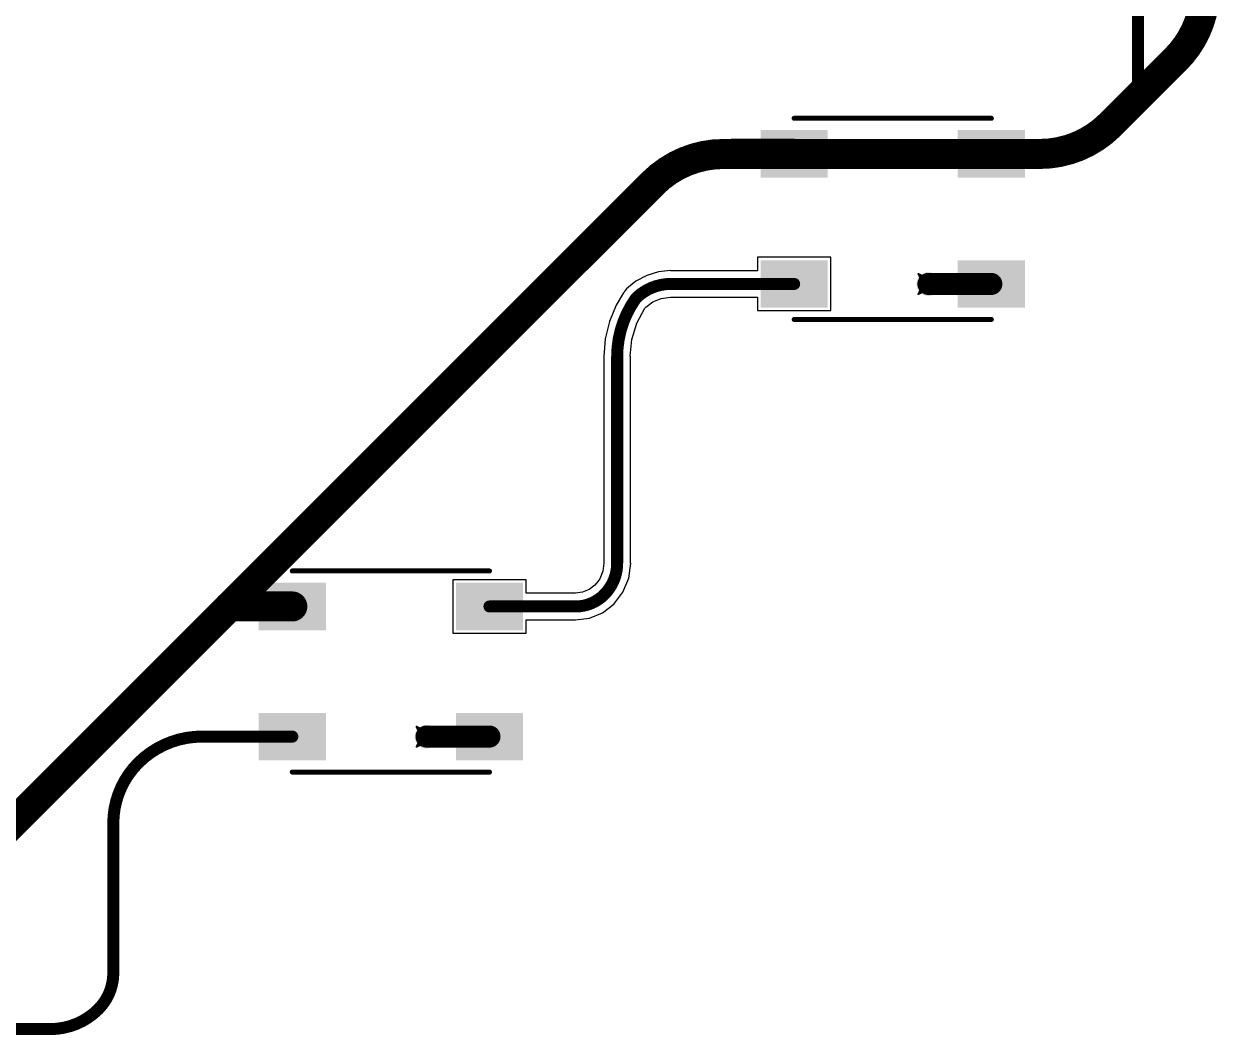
# Model space of a CAD drawing. Header units: inches. Extents: x -11 to 1110, y -7 to 455.
# Drawn here: x 154.96 to 185.29, y 231.93 to 257.58 of the extents above; entities that cross this region are included whole.
import ezdxf

# ---------------------------------------------------------------- set-up
doc = ezdxf.new("R2010")
doc.units = ezdxf.units.IN
for name, color, linetype in [('Bottom Layer', 5, 'Continuous'), ('Drill Drawing', 1, 'Continuous'), ('Top Layer', 1, 'Continuous'), ('Top Overlay', 2, 'Continuous'), ('Top Paste', 8, 'Continuous'), ('Top Solder', 216, 'Continuous'), ('Via Holes', 16, 'Continuous')]:
    doc.layers.add(name, color=color, linetype=linetype)

# ---------------------------------------------------------------- blocks, each defined once
blk = doc.blocks.new('WS2812B_B_W_198')
at = {"layer": 'Top Layer'}
for points in [[(-3.24999985, 2.15000078), (-1.75000031, 2.15000078), (-1.75000031, 1.15000278), (-3.24999985, 1.15000278)], [(3.24999985, 1.15000278), (1.75000031, 1.15000278), (1.75000031, 2.15000078), (3.24999985, 2.15000078)], [(-3.24999985, -1.15000024), (-1.75000031, -1.15000024), (-1.75000031, -2.14999824), (-3.24999985, -2.14999824)], [(1.75000031, -1.15000024), (3.24999985, -1.15000024), (3.24999985, -2.14999824), (1.75000031, -2.14999824)]]:
    blk.add_hatch(color=1, dxfattribs=at).paths.add_polyline_path(points)
at = {"layer": 'Top Paste'}
for points in [[(-3.24999985, 2.15000078), (-1.75000031, 2.15000078), (-1.75000031, 1.15000278), (-3.24999985, 1.15000278)], [(3.24999985, 1.15000278), (1.75000031, 1.15000278), (1.75000031, 2.15000078), (3.24999985, 2.15000078)], [(-3.24999985, -1.15000024), (-1.75000031, -1.15000024), (-1.75000031, -2.14999824), (-3.24999985, -2.14999824)], [(1.75000031, -1.15000024), (3.24999985, -1.15000024), (3.24999985, -2.14999824), (1.75000031, -2.14999824)]]:
    blk.add_hatch(color=8, dxfattribs=at).paths.add_polyline_path(points)
at = {"layer": 'Top Solder'}
for points in [[(-3.35159985, 2.25160078), (-1.64840031, 2.25160078), (-1.64840031, 1.04840278), (-3.35159985, 1.04840278)], [(3.35159985, 1.04840278), (1.64840031, 1.04840278), (1.64840031, 2.25160078), (3.35159985, 2.25160078)], [(-3.35159985, -1.04840024), (-1.64840031, -1.04840024), (-1.64840031, -2.25159824), (-3.35159985, -2.25159824)], [(1.64840031, -1.04840024), (3.35159985, -1.04840024), (3.35159985, -2.25159824), (1.64840031, -2.25159824)]]:
    blk.add_hatch(color=216, dxfattribs=at).paths.add_polyline_path(points)
at = {"layer": 'Top Overlay'}
for points in [[(-2.50000008, 2.55080008, 0.127, 0.127, 0), (2.50000008, 2.55080008, 0.127, 0.127, 0)], [(-3.556, 1.8034, 0.254, 0.254, 0), (-3.429, 1.6764, 0.254, 0.254, 0)], [(-3.556, 1.5494, 0.254, 0.254, 0), (-3.556, 1.8034, 0.254, 0.254, 0)], [(-3.556, 1.5494, 0.254, 0.254, 0), (-3.429, 1.6764, 0.254, 0.254, 0)], [(-2.50000008, -2.55079754, 0.127, 0.127, 0), (2.50000008, -2.55079754, 0.127, 0.127, 0)]]:
    blk.add_lwpolyline(points, format="xyseb", dxfattribs=at)
for points in [[(-2.53175008, 2.55080008, 0.0635, 0.0635, 1), (-2.46825008, 2.55080008, 0.0635, 0.0635, 1)], [(2.46825008, 2.55080008, 0.0635, 0.0635, 1), (2.53175008, 2.55080008, 0.0635, 0.0635, 1)], [(-3.619499999999999, 1.8034, 0.127, 0.127, 1), (-3.4925, 1.8034, 0.127, 0.127, 1)], [(-3.619499999999999, 1.8034, 0.127, 0.127, 1), (-3.4925, 1.8034, 0.127, 0.127, 1)], [(-3.619499999999999, 1.5494, 0.127, 0.127, 1), (-3.4925, 1.5494, 0.127, 0.127, 1)], [(-3.619499999999999, 1.5494, 0.127, 0.127, 1), (-3.4925, 1.5494, 0.127, 0.127, 1)], [(-3.4925, 1.6764, 0.127, 0.127, 1), (-3.3655, 1.6764, 0.127, 0.127, 1)], [(-3.4925, 1.6764, 0.127, 0.127, 1), (-3.3655, 1.6764, 0.127, 0.127, 1)], [(-2.53175008, -2.55079754, 0.0635, 0.0635, 1), (-2.46825008, -2.55079754, 0.0635, 0.0635, 1)], [(2.46825008, -2.55079754, 0.0635, 0.0635, 1), (2.53175008, -2.55079754, 0.0635, 0.0635, 1)]]:
    blk.add_lwpolyline(points, format="xyseb", close=True, dxfattribs=at)
blk = doc.blocks.new('WS2812B_B_W_207')
at = {"layer": 'Top Layer'}
for points in [[(-3.24999985, 2.15000078), (-1.75000031, 2.15000078), (-1.75000031, 1.15000278), (-3.24999985, 1.15000278)], [(3.24999985, 1.15000278), (1.75000031, 1.15000278), (1.75000031, 2.15000078), (3.24999985, 2.15000078)], [(-3.24999985, -1.15000024), (-1.75000031, -1.15000024), (-1.75000031, -2.14999824), (-3.24999985, -2.14999824)], [(1.75000031, -1.15000024), (3.24999985, -1.15000024), (3.24999985, -2.14999824), (1.75000031, -2.14999824)]]:
    blk.add_hatch(color=1, dxfattribs=at).paths.add_polyline_path(points)
at = {"layer": 'Top Paste'}
for points in [[(-3.24999985, 2.15000078), (-1.75000031, 2.15000078), (-1.75000031, 1.15000278), (-3.24999985, 1.15000278)], [(3.24999985, 1.15000278), (1.75000031, 1.15000278), (1.75000031, 2.15000078), (3.24999985, 2.15000078)], [(-3.24999985, -1.15000024), (-1.75000031, -1.15000024), (-1.75000031, -2.14999824), (-3.24999985, -2.14999824)], [(1.75000031, -1.15000024), (3.24999985, -1.15000024), (3.24999985, -2.14999824), (1.75000031, -2.14999824)]]:
    blk.add_hatch(color=8, dxfattribs=at).paths.add_polyline_path(points)
at = {"layer": 'Top Solder'}
for points in [[(-3.35159985, 2.25160078), (-1.64840031, 2.25160078), (-1.64840031, 1.04840278), (-3.35159985, 1.04840278)], [(3.35159985, 1.04840278), (1.64840031, 1.04840278), (1.64840031, 2.25160078), (3.35159985, 2.25160078)], [(-3.35159985, -1.04840024), (-1.64840031, -1.04840024), (-1.64840031, -2.25159824), (-3.35159985, -2.25159824)], [(1.64840031, -1.04840024), (3.35159985, -1.04840024), (3.35159985, -2.25159824), (1.64840031, -2.25159824)]]:
    blk.add_hatch(color=216, dxfattribs=at).paths.add_polyline_path(points)
at = {"layer": 'Top Overlay'}
for points in [[(-2.50000008, 2.55080008, 0.127, 0.127, 0), (2.50000008, 2.55080008, 0.127, 0.127, 0)], [(-3.556, 1.8034, 0.254, 0.254, 0), (-3.429, 1.6764, 0.254, 0.254, 0)], [(-3.556, 1.5494, 0.254, 0.254, 0), (-3.556, 1.8034, 0.254, 0.254, 0)], [(-3.556, 1.5494, 0.254, 0.254, 0), (-3.429, 1.6764, 0.254, 0.254, 0)], [(-2.50000008, -2.55079754, 0.127, 0.127, 0), (2.50000008, -2.55079754, 0.127, 0.127, 0)]]:
    blk.add_lwpolyline(points, format="xyseb", dxfattribs=at)
for points in [[(-2.53175008, 2.55080008, 0.0635, 0.0635, 1), (-2.46825008, 2.55080008, 0.0635, 0.0635, 1)], [(2.46825008, 2.55080008, 0.0635, 0.0635, 1), (2.53175008, 2.55080008, 0.0635, 0.0635, 1)], [(-3.619499999999999, 1.8034, 0.127, 0.127, 1), (-3.4925, 1.8034, 0.127, 0.127, 1)], [(-3.619499999999999, 1.8034, 0.127, 0.127, 1), (-3.4925, 1.8034, 0.127, 0.127, 1)], [(-3.619499999999999, 1.5494, 0.127, 0.127, 1), (-3.4925, 1.5494, 0.127, 0.127, 1)], [(-3.619499999999999, 1.5494, 0.127, 0.127, 1), (-3.4925, 1.5494, 0.127, 0.127, 1)], [(-3.4925, 1.6764, 0.127, 0.127, 1), (-3.3655, 1.6764, 0.127, 0.127, 1)], [(-3.4925, 1.6764, 0.127, 0.127, 1), (-3.3655, 1.6764, 0.127, 0.127, 1)], [(-2.53175008, -2.55079754, 0.0635, 0.0635, 1), (-2.46825008, -2.55079754, 0.0635, 0.0635, 1)], [(2.46825008, -2.55079754, 0.0635, 0.0635, 1), (2.53175008, -2.55079754, 0.0635, 0.0635, 1)]]:
    blk.add_lwpolyline(points, format="xyseb", close=True, dxfattribs=at)

msp = doc.modelspace()

# ---------------------------------------------------------------- hatches: boundary and pattern name
at = {"layer": 'Bottom Layer'}
h = msp.add_hatch(color=5, dxfattribs=at)
edge = h.paths.add_edge_path()
edge.add_arc((172.89456912, 254.2816098), 0.2999994, 0, 360)
h = msp.add_hatch(color=5, dxfattribs=at)
edge = h.paths.add_edge_path()
edge.add_arc((177.89456928, 250.98160878), 0.2999994, 0, 360)
h = msp.add_hatch(color=5, dxfattribs=at)
edge = h.paths.add_edge_path()
edge.add_arc((160.16916912, 242.8008098), 0.2999994, 0, 360)
h = msp.add_hatch(color=5, dxfattribs=at)
edge = h.paths.add_edge_path()
edge.add_arc((165.16916928, 239.50080878), 0.2999994, 0, 360)
at = {"layer": 'Top Layer'}
h = msp.add_hatch(color=1, dxfattribs=at)
edge = h.paths.add_edge_path()
edge.add_arc((172.89456912, 254.2816098), 0.2999994, 0, 360)
h = msp.add_hatch(color=1, dxfattribs=at)
edge = h.paths.add_edge_path()
edge.add_arc((177.89456928, 250.98160878), 0.2999994, 0, 360)
h = msp.add_hatch(color=1, dxfattribs=at)
edge = h.paths.add_edge_path()
edge.add_arc((160.16916912, 242.8008098), 0.2999994, 0, 360)
h = msp.add_hatch(color=1, dxfattribs=at)
edge = h.paths.add_edge_path()
edge.add_arc((165.16916928, 239.50080878), 0.2999994, 0, 360)
at = {"layer": 'Via Holes'}
h = msp.add_hatch(color=7, dxfattribs=at)
edge = h.paths.add_edge_path()
edge.add_arc((172.89456912, 254.2816098), 0.1499997, 0, 360)
h = msp.add_hatch(color=7, dxfattribs=at)
edge = h.paths.add_edge_path()
edge.add_arc((177.89456928, 250.98160878), 0.1499997, 0, 360)
h = msp.add_hatch(color=7, dxfattribs=at)
edge = h.paths.add_edge_path()
edge.add_arc((160.16916912, 242.8008098), 0.1499997, 0, 360)
h = msp.add_hatch(color=7, dxfattribs=at)
edge = h.paths.add_edge_path()
edge.add_arc((165.16916928, 239.50080878), 0.1499997, 0, 360)

# ---------------------------------------------------------------- linework, layer by layer
at = {"layer": 'Bottom Layer'}
for points in [[(184.90876912, 258.47787268, 0.7619999999999999, 0.7619999999999999, -0.198912367379658), (184.1648209, 256.6818209, 0.7619999999999999, 0.7619999999999999, 0)], [(182.50855802, 255.02555802, 0.7619999999999999, 0.7619999999999999, 0), (184.1648209, 256.6818209, 0.7619999999999999, 0.7619999999999999, 0)], [(182.50855802, 255.02555802, 0.7619999999999999, 0.7619999999999999, -0.198912367379658), (180.71250624, 254.2816098, 0.7619999999999999, 0.7619999999999999, 0)], [(170.9060209, 253.53766158, 0.7619999999999999, 0.7619999999999999, -0.198912367379658), (172.70207268, 254.2816098, 0.7619999999999999, 0.7619999999999999, 0)], [(172.70207268, 254.2816098, 0.7619999999999999, 0.7619999999999999, 0), (172.89456912, 254.2816098, 0.7619999999999999, 0.7619999999999999, 0)], [(172.89456912, 254.2816098, 0.7619999999999999, 0.7619999999999999, 0), (180.71250624, 254.2816098, 0.7619999999999999, 0.7619999999999999, 0)], [(160.16916912, 242.8008098, 0.7619999999999999, 0.7619999999999999, 0), (170.9060209, 253.53766158, 0.7619999999999999, 0.7619999999999999, 0)], [(150.19431734, 232.82595802, 0.7619999999999999, 0.7619999999999999, 0), (160.16916912, 242.8008098, 0.7619999999999999, 0.7619999999999999, 0)]]:
    msp.add_lwpolyline(points, format="xyseb", dxfattribs=at)
for points in [[(183.9743209, 256.6818209, 0.3809999999999999, 0.3809999999999999, 1), (184.3553209, 256.6818209, 0.3809999999999999, 0.3809999999999999, 1)], [(183.9743209, 256.6818209, 0.3809999999999999, 0.3809999999999999, 1), (184.3553209, 256.6818209, 0.3809999999999999, 0.3809999999999999, 1)], [(182.31805802, 255.02555802, 0.3809999999999999, 0.3809999999999999, 1), (182.69905802, 255.02555802, 0.3809999999999999, 0.3809999999999999, 1)], [(182.31805802, 255.02555802, 0.3809999999999999, 0.3809999999999999, 1), (182.69905802, 255.02555802, 0.3809999999999999, 0.3809999999999999, 1)], [(172.51157268, 254.2816098, 0.3809999999999999, 0.3809999999999999, 1), (172.89257268, 254.2816098, 0.3809999999999999, 0.3809999999999999, 1)], [(172.51157268, 254.2816098, 0.3809999999999999, 0.3809999999999999, 1), (172.89257268, 254.2816098, 0.3809999999999999, 0.3809999999999999, 1)], [(172.70406912, 254.2816098, 0.3809999999999999, 0.3809999999999999, 1), (173.08506912, 254.2816098, 0.3809999999999999, 0.3809999999999999, 1)], [(172.70406912, 254.2816098, 0.3809999999999999, 0.3809999999999999, 1), (173.08506912, 254.2816098, 0.3809999999999999, 0.3809999999999999, 1)], [(180.52200624, 254.2816098, 0.3809999999999999, 0.3809999999999999, 1), (180.90300624, 254.2816098, 0.3809999999999999, 0.3809999999999999, 1)], [(180.52200624, 254.2816098, 0.3809999999999999, 0.3809999999999999, 1), (180.90300624, 254.2816098, 0.3809999999999999, 0.3809999999999999, 1)], [(170.7155209, 253.53766158, 0.3809999999999999, 0.3809999999999999, 1), (171.0965209, 253.53766158, 0.3809999999999999, 0.3809999999999999, 1)], [(170.7155209, 253.53766158, 0.3809999999999999, 0.3809999999999999, 1), (171.0965209, 253.53766158, 0.3809999999999999, 0.3809999999999999, 1)], [(159.97866912, 242.8008098, 0.3809999999999999, 0.3809999999999999, 1), (160.35966912, 242.8008098, 0.3809999999999999, 0.3809999999999999, 1)], [(159.97866912, 242.8008098, 0.3809999999999999, 0.3809999999999999, 1), (160.35966912, 242.8008098, 0.3809999999999999, 0.3809999999999999, 1)]]:
    msp.add_lwpolyline(points, format="xyseb", close=True, dxfattribs=at)
at = {"layer": 'Drill Drawing'}
for points in [[(172.64056912, 254.5356098, 0.0508, 0.0508, 0), (172.89456912, 254.4086098, 0.0508, 0.0508, 0)], [(172.64056912, 254.5356098, 0.0508, 0.0508, 0), (172.76756912, 254.2816098, 0.0508, 0.0508, 0)], [(172.89456912, 254.4086098, 0.0508, 0.0508, 0), (173.14856912, 254.5356098, 0.0508, 0.0508, 0)], [(173.02156912, 254.2816098, 0.0508, 0.0508, 0), (173.14856912, 254.5356098, 0.0508, 0.0508, 0)], [(172.64056912, 254.0276098, 0.0508, 0.0508, 0), (172.76756912, 254.2816098, 0.0508, 0.0508, 0)], [(172.64056912, 254.0276098, 0.0508, 0.0508, 0), (172.89456912, 254.1546098, 0.0508, 0.0508, 0)], [(172.89456912, 254.1546098, 0.0508, 0.0508, 0), (173.14856912, 254.0276098, 0.0508, 0.0508, 0)], [(173.02156912, 254.2816098, 0.0508, 0.0508, 0), (173.14856912, 254.0276098, 0.0508, 0.0508, 0)], [(177.64056928, 251.23560878, 0.0508, 0.0508, 0), (177.89456928, 251.10860878, 0.0508, 0.0508, 0)], [(177.64056928, 251.23560878, 0.0508, 0.0508, 0), (177.76756928, 250.98160878, 0.0508, 0.0508, 0)], [(177.89456928, 251.10860878, 0.0508, 0.0508, 0), (178.14856928, 251.23560878, 0.0508, 0.0508, 0)], [(178.02156928, 250.98160878, 0.0508, 0.0508, 0), (178.14856928, 251.23560878, 0.0508, 0.0508, 0)], [(177.64056928, 250.72760878, 0.0508, 0.0508, 0), (177.76756928, 250.98160878, 0.0508, 0.0508, 0)], [(177.64056928, 250.72760878, 0.0508, 0.0508, 0), (177.89456928, 250.85460878, 0.0508, 0.0508, 0)], [(177.89456928, 250.85460878, 0.0508, 0.0508, 0), (178.14856928, 250.72760878, 0.0508, 0.0508, 0)], [(178.02156928, 250.98160878, 0.0508, 0.0508, 0), (178.14856928, 250.72760878, 0.0508, 0.0508, 0)], [(159.91516912, 243.0548098, 0.0508, 0.0508, 0), (160.16916912, 242.9278098, 0.0508, 0.0508, 0)], [(159.91516912, 243.0548098, 0.0508, 0.0508, 0), (160.04216912, 242.8008098, 0.0508, 0.0508, 0)], [(160.16916912, 242.9278098, 0.0508, 0.0508, 0), (160.42316912, 243.0548098, 0.0508, 0.0508, 0)], [(160.29616912, 242.8008098, 0.0508, 0.0508, 0), (160.42316912, 243.0548098, 0.0508, 0.0508, 0)], [(159.91516912, 242.5468098, 0.0508, 0.0508, 0), (160.04216912, 242.8008098, 0.0508, 0.0508, 0)], [(159.91516912, 242.5468098, 0.0508, 0.0508, 0), (160.16916912, 242.6738098, 0.0508, 0.0508, 0)], [(160.16916912, 242.6738098, 0.0508, 0.0508, 0), (160.42316912, 242.5468098, 0.0508, 0.0508, 0)], [(160.29616912, 242.8008098, 0.0508, 0.0508, 0), (160.42316912, 242.5468098, 0.0508, 0.0508, 0)], [(164.91516928, 239.75480878, 0.0508, 0.0508, 0), (165.16916928, 239.62780878, 0.0508, 0.0508, 0)], [(164.91516928, 239.75480878, 0.0508, 0.0508, 0), (165.04216928, 239.50080878, 0.0508, 0.0508, 0)], [(165.16916928, 239.62780878, 0.0508, 0.0508, 0), (165.42316928, 239.75480878, 0.0508, 0.0508, 0)], [(165.29616928, 239.50080878, 0.0508, 0.0508, 0), (165.42316928, 239.75480878, 0.0508, 0.0508, 0)], [(164.91516928, 239.24680878, 0.0508, 0.0508, 0), (165.04216928, 239.50080878, 0.0508, 0.0508, 0)], [(164.91516928, 239.24680878, 0.0508, 0.0508, 0), (165.16916928, 239.37380878, 0.0508, 0.0508, 0)], [(165.16916928, 239.37380878, 0.0508, 0.0508, 0), (165.42316928, 239.24680878, 0.0508, 0.0508, 0)], [(165.29616928, 239.50080878, 0.0508, 0.0508, 0), (165.42316928, 239.24680878, 0.0508, 0.0508, 0)]]:
    msp.add_lwpolyline(points, format="xyseb", dxfattribs=at)
for points in [[(172.62786912, 254.5356098, 0.0254, 0.0254, 1), (172.65326912, 254.5356098, 0.0254, 0.0254, 1)], [(172.62786912, 254.5356098, 0.0254, 0.0254, 1), (172.65326912, 254.5356098, 0.0254, 0.0254, 1)], [(173.13586912, 254.5356098, 0.0254, 0.0254, 1), (173.16126912, 254.5356098, 0.0254, 0.0254, 1)], [(173.13586912, 254.5356098, 0.0254, 0.0254, 1), (173.16126912, 254.5356098, 0.0254, 0.0254, 1)], [(172.75486912, 254.2816098, 0.0254, 0.0254, 1), (172.78026912, 254.2816098, 0.0254, 0.0254, 1)], [(172.75486912, 254.2816098, 0.0254, 0.0254, 1), (172.78026912, 254.2816098, 0.0254, 0.0254, 1)], [(172.88186912, 254.4086098, 0.0254, 0.0254, 1), (172.90726912, 254.4086098, 0.0254, 0.0254, 1)], [(172.88186912, 254.4086098, 0.0254, 0.0254, 1), (172.90726912, 254.4086098, 0.0254, 0.0254, 1)], [(172.88186912, 254.1546098, 0.0254, 0.0254, 1), (172.90726912, 254.1546098, 0.0254, 0.0254, 1)], [(172.88186912, 254.1546098, 0.0254, 0.0254, 1), (172.90726912, 254.1546098, 0.0254, 0.0254, 1)], [(173.00886912, 254.2816098, 0.0254, 0.0254, 1), (173.03426912, 254.2816098, 0.0254, 0.0254, 1)], [(173.00886912, 254.2816098, 0.0254, 0.0254, 1), (173.03426912, 254.2816098, 0.0254, 0.0254, 1)], [(172.62786912, 254.0276098, 0.0254, 0.0254, 1), (172.65326912, 254.0276098, 0.0254, 0.0254, 1)], [(172.62786912, 254.0276098, 0.0254, 0.0254, 1), (172.65326912, 254.0276098, 0.0254, 0.0254, 1)], [(173.13586912, 254.0276098, 0.0254, 0.0254, 1), (173.16126912, 254.0276098, 0.0254, 0.0254, 1)], [(173.13586912, 254.0276098, 0.0254, 0.0254, 1), (173.16126912, 254.0276098, 0.0254, 0.0254, 1)], [(177.62786928, 251.23560878, 0.0254, 0.0254, 1), (177.65326928, 251.23560878, 0.0254, 0.0254, 1)], [(177.62786928, 251.23560878, 0.0254, 0.0254, 1), (177.65326928, 251.23560878, 0.0254, 0.0254, 1)], [(177.88186928, 251.10860878, 0.0254, 0.0254, 1), (177.90726928, 251.10860878, 0.0254, 0.0254, 1)], [(177.88186928, 251.10860878, 0.0254, 0.0254, 1), (177.90726928, 251.10860878, 0.0254, 0.0254, 1)], [(178.13586928, 251.23560878, 0.0254, 0.0254, 1), (178.16126928, 251.23560878, 0.0254, 0.0254, 1)], [(178.13586928, 251.23560878, 0.0254, 0.0254, 1), (178.16126928, 251.23560878, 0.0254, 0.0254, 1)], [(177.75486928, 250.98160878, 0.0254, 0.0254, 1), (177.78026928, 250.98160878, 0.0254, 0.0254, 1)], [(177.75486928, 250.98160878, 0.0254, 0.0254, 1), (177.78026928, 250.98160878, 0.0254, 0.0254, 1)], [(177.88186928, 250.85460878, 0.0254, 0.0254, 1), (177.90726928, 250.85460878, 0.0254, 0.0254, 1)], [(177.88186928, 250.85460878, 0.0254, 0.0254, 1), (177.90726928, 250.85460878, 0.0254, 0.0254, 1)], [(178.00886928, 250.98160878, 0.0254, 0.0254, 1), (178.03426928, 250.98160878, 0.0254, 0.0254, 1)], [(178.00886928, 250.98160878, 0.0254, 0.0254, 1), (178.03426928, 250.98160878, 0.0254, 0.0254, 1)], [(177.62786928, 250.72760878, 0.0254, 0.0254, 1), (177.65326928, 250.72760878, 0.0254, 0.0254, 1)], [(177.62786928, 250.72760878, 0.0254, 0.0254, 1), (177.65326928, 250.72760878, 0.0254, 0.0254, 1)], [(178.13586928, 250.72760878, 0.0254, 0.0254, 1), (178.16126928, 250.72760878, 0.0254, 0.0254, 1)], [(178.13586928, 250.72760878, 0.0254, 0.0254, 1), (178.16126928, 250.72760878, 0.0254, 0.0254, 1)], [(159.90246912, 243.0548098, 0.0254, 0.0254, 1), (159.92786912, 243.0548098, 0.0254, 0.0254, 1)], [(159.90246912, 243.0548098, 0.0254, 0.0254, 1), (159.92786912, 243.0548098, 0.0254, 0.0254, 1)], [(160.15646912, 242.9278098, 0.0254, 0.0254, 1), (160.18186912, 242.9278098, 0.0254, 0.0254, 1)], [(160.15646912, 242.9278098, 0.0254, 0.0254, 1), (160.18186912, 242.9278098, 0.0254, 0.0254, 1)], [(160.41046912, 243.0548098, 0.0254, 0.0254, 1), (160.43586912, 243.0548098, 0.0254, 0.0254, 1)], [(160.41046912, 243.0548098, 0.0254, 0.0254, 1), (160.43586912, 243.0548098, 0.0254, 0.0254, 1)], [(160.02946912, 242.8008098, 0.0254, 0.0254, 1), (160.05486912, 242.8008098, 0.0254, 0.0254, 1)], [(160.02946912, 242.8008098, 0.0254, 0.0254, 1), (160.05486912, 242.8008098, 0.0254, 0.0254, 1)], [(160.15646912, 242.6738098, 0.0254, 0.0254, 1), (160.18186912, 242.6738098, 0.0254, 0.0254, 1)], [(160.15646912, 242.6738098, 0.0254, 0.0254, 1), (160.18186912, 242.6738098, 0.0254, 0.0254, 1)], [(160.28346912, 242.8008098, 0.0254, 0.0254, 1), (160.30886912, 242.8008098, 0.0254, 0.0254, 1)], [(160.28346912, 242.8008098, 0.0254, 0.0254, 1), (160.30886912, 242.8008098, 0.0254, 0.0254, 1)], [(159.90246912, 242.5468098, 0.0254, 0.0254, 1), (159.92786912, 242.5468098, 0.0254, 0.0254, 1)], [(159.90246912, 242.5468098, 0.0254, 0.0254, 1), (159.92786912, 242.5468098, 0.0254, 0.0254, 1)], [(160.41046912, 242.5468098, 0.0254, 0.0254, 1), (160.43586912, 242.5468098, 0.0254, 0.0254, 1)], [(160.41046912, 242.5468098, 0.0254, 0.0254, 1), (160.43586912, 242.5468098, 0.0254, 0.0254, 1)], [(164.90246928, 239.75480878, 0.0254, 0.0254, 1), (164.92786928, 239.75480878, 0.0254, 0.0254, 1)], [(164.90246928, 239.75480878, 0.0254, 0.0254, 1), (164.92786928, 239.75480878, 0.0254, 0.0254, 1)], [(165.15646928, 239.62780878, 0.0254, 0.0254, 1), (165.18186928, 239.62780878, 0.0254, 0.0254, 1)], [(165.15646928, 239.62780878, 0.0254, 0.0254, 1), (165.18186928, 239.62780878, 0.0254, 0.0254, 1)], [(165.41046928, 239.75480878, 0.0254, 0.0254, 1), (165.43586928, 239.75480878, 0.0254, 0.0254, 1)], [(165.41046928, 239.75480878, 0.0254, 0.0254, 1), (165.43586928, 239.75480878, 0.0254, 0.0254, 1)], [(165.02946928, 239.50080878, 0.0254, 0.0254, 1), (165.05486928, 239.50080878, 0.0254, 0.0254, 1)], [(165.02946928, 239.50080878, 0.0254, 0.0254, 1), (165.05486928, 239.50080878, 0.0254, 0.0254, 1)], [(165.15646928, 239.37380878, 0.0254, 0.0254, 1), (165.18186928, 239.37380878, 0.0254, 0.0254, 1)], [(165.15646928, 239.37380878, 0.0254, 0.0254, 1), (165.18186928, 239.37380878, 0.0254, 0.0254, 1)], [(165.28346928, 239.50080878, 0.0254, 0.0254, 1), (165.30886928, 239.50080878, 0.0254, 0.0254, 1)], [(165.28346928, 239.50080878, 0.0254, 0.0254, 1), (165.30886928, 239.50080878, 0.0254, 0.0254, 1)], [(164.90246928, 239.24680878, 0.0254, 0.0254, 1), (164.92786928, 239.24680878, 0.0254, 0.0254, 1)], [(164.90246928, 239.24680878, 0.0254, 0.0254, 1), (164.92786928, 239.24680878, 0.0254, 0.0254, 1)], [(165.41046928, 239.24680878, 0.0254, 0.0254, 1), (165.43586928, 239.24680878, 0.0254, 0.0254, 1)], [(165.41046928, 239.24680878, 0.0254, 0.0254, 1), (165.43586928, 239.24680878, 0.0254, 0.0254, 1)]]:
    msp.add_lwpolyline(points, format="xyseb", close=True, dxfattribs=at)
at = {"layer": 'Top Layer'}
for p, q in [((175.41799816, 251.66279868), (173.56240116, 251.66279868)), ((173.56240116, 251.66279868), (173.56240116, 251.32166906)), ((175.41799816, 250.30720068), (175.41799816, 251.66279868)), ((170.75180226, 251.20229668), (170.47805376, 251.0559749)), ((171.04883748, 251.29240064), (170.75180226, 251.20229668)), ((171.35774212, 251.32282476), (171.04883748, 251.29240064)), ((171.35774212, 251.32166906), (171.35774212, 251.32282476)), ((173.56240116, 251.32166906), (171.35774212, 251.32166906)), ((170.23810758, 250.85906648), (170.2025044, 250.8166942)), ((170.28854944, 250.90045324), (170.23810758, 250.85906648)), ((170.28856976, 250.90047356), (170.28854944, 250.90045324)), ((170.29130534, 250.90271638), (170.28856976, 250.90047356)), ((170.47805376, 251.0559749), (170.29130534, 250.90271638)), ((170.1661062, 250.7572836), (169.97692446, 250.44856946)), ((170.16834902, 250.76094882), (170.1661062, 250.7572836)), ((170.16836934, 250.7609793), (170.16834902, 250.76094882)), ((170.2025044, 250.8166942), (170.16836934, 250.7609793)), ((170.2025044, 250.8166942), (170.2025044, 250.8166942)), ((170.72757574, 250.39367752), (170.90251062, 250.52791144)), ((170.90251062, 250.52791144), (171.12209616, 250.6188663)), ((171.12209616, 250.6188663), (171.35302534, 250.64926756)), ((171.35302534, 250.64926756), (171.35774212, 250.6483303)), ((171.35774212, 250.6483303), (173.56240116, 250.6483303)), ((173.56240116, 250.6483303), (173.56240116, 250.30720068)), ((169.97692446, 250.44856946), (169.80403682, 250.03117888)), ((170.50252412, 249.98635804), (170.70653946, 250.36804384)), ((170.70653946, 250.36804384), (170.72757574, 250.39367752)), ((173.56240116, 250.30720068), (175.41799816, 250.30720068)), ((169.80403682, 250.03117888), (169.69857094, 249.59188334)), ((170.37689064, 249.57220342), (170.50252412, 249.98635804)), ((169.69857094, 249.59188334), (169.66312524, 249.14149562)), ((170.33592806, 249.15628858), (170.37689064, 249.57220342)), ((169.66312524, 249.14149562), (169.66553062, 249.14149562)), ((169.66553062, 249.14149562), (169.66553062, 243.90057392)), ((170.33886938, 249.14149562), (170.33592806, 249.15628858)), ((170.33886938, 243.90057392), (170.33886938, 249.14149562)), ((169.66585574, 243.89894578), (169.639107, 243.69578642)), ((169.66553062, 243.90057392), (169.66585574, 243.89894578)), ((170.2948842, 243.52007176), (170.34497808, 243.90057392)), ((170.34497808, 243.90057392), (170.33886938, 243.90057392)), ((169.639107, 243.69578642), (169.5600622, 243.50495368)), ((167.69259832, 243.4819997), (165.83700132, 243.4819997)), ((165.83700132, 243.4819997), (165.83700132, 242.1264017)), ((167.69259832, 243.14087008), (167.69259832, 243.4819997)), ((169.4336718, 243.34172566), (169.29191186, 243.23295016)), ((169.5084875, 243.43773766), (169.4336718, 243.34172566)), ((169.5600622, 243.50495368), (169.5084875, 243.43773766)), ((170.14801632, 243.16549792), (170.2948842, 243.52007176)), ((168.94966972, 243.14087008), (167.69259832, 243.14087008)), ((169.1268271, 243.16456828), (168.94966972, 243.141246)), ((168.94966972, 243.141246), (168.94966972, 243.14087008)), ((169.29191186, 243.23295016), (169.1268271, 243.16456828)), ((169.9143795, 242.8610205), (170.14801632, 243.16549792)), ((169.30254176, 242.50879362), (169.63136762, 242.64499604)), ((169.63136762, 242.64499604), (169.91373434, 242.86166566)), ((169.91373434, 242.86166566), (169.9143795, 242.8610205)), ((167.69259832, 242.1264017), (167.69259832, 242.46753132)), ((167.69259832, 242.46753132), (168.94966972, 242.46753132)), ((168.94966972, 242.46233702), (169.30254176, 242.50879362)), ((168.94966972, 242.46753132), (168.94966972, 242.46233702)), ((165.83700132, 242.1264017), (167.69259832, 242.1264017))]:
    msp.add_line(p, q, dxfattribs=at)
for points in [[(183.2102, 256.10745324, 0.3048, 0.3048, 0), (183.2102, 261.31209612, 0.3048, 0.3048, 0)], [(183.2102, 256.10745324, 0.3048, 0.3048, -0.198912367379658), (182.9054, 255.3716, 0.3048, 0.3048, 0)], [(182.56274892, 255.02894892, 0.3048, 0.3048, 0), (182.9054, 255.3716, 0.3048, 0.3048, 0)], [(182.56274892, 255.02894892, 0.3048, 0.3048, -0.1323515112522885), (181.4173537, 254.36975288, 0.3048, 0.3048, 0)], [(172.89456912, 254.2850007, 0.7619999999999999, 0.7619999999999999, 0), (174.49019966, 254.2850007, 0.7619999999999999, 0.7619999999999999, 0)], [(181.4173537, 254.36975288, 0.3048, 0.3048, -0.0648535000293133), (180.76669714, 254.2850007, 0.3048, 0.3048, 0)], [(179.49019982, 254.2850007, 0.3048, 0.3048, 0), (180.76669714, 254.2850007, 0.3048, 0.3048, 0)], [(170.4769895, 250.62017948, 0.3048, 0.3048, -0.198912367379658), (171.35774212, 250.98499968, 0.3048, 0.3048, 0)], [(171.35774212, 250.98499968, 0.3048, 0.3048, 0), (174.49019966, 250.98499968, 0.3048, 0.3048, 0)], [(177.89456928, 250.98499968, 0.5588, 0.5588, 0), (179.49019982, 250.98499968, 0.5588, 0.5588, 0)], [(170.0022, 249.14149562, 0.3048, 0.3048, -0.1566064881370225), (170.47698442, 250.6201744, 0.3048, 0.3048, 0)], [(170.0022, 243.90057392, 0.3048, 0.3048, 0), (170.0022, 249.14149562, 0.3048, 0.3048, 0)], [(170.0022, 243.90057392, 0.3048, 0.3048, -0.198912367379658), (169.672, 243.1034, 0.3048, 0.3048, 0)], [(169.672, 243.1034, 0.3048, 0.3048, -0.198912367379658), (168.94966972, 242.8042007, 0.3048, 0.3048, 0)], [(160.16916912, 242.8042007, 0.7619999999999999, 0.7619999999999999, 0), (161.76479966, 242.8042007, 0.7619999999999999, 0.7619999999999999, 0)], [(166.76479982, 242.8042007, 0.3048, 0.3048, 0), (168.94966972, 242.8042007, 0.3048, 0.3048, 0)], [(157.861, 238.8362, 0.3048, 0.3048, -0.198912367379658), (159.47369426, 239.50419968, 0.3048, 0.3048, 0)], [(159.47369426, 239.50419968, 0.3048, 0.3048, 0), (161.76479966, 239.50419968, 0.3048, 0.3048, 0)], [(165.16916928, 239.50419968, 0.5588, 0.5588, 0), (166.76479982, 239.50419968, 0.5588, 0.5588, 0)], [(157.226, 237.30317538, 0.3048, 0.3048, -0.198912367379658), (157.861, 238.8362, 0.3048, 0.3048, 0)], [(157.226, 233.50761528, 0.3048, 0.3048, 0), (157.226, 237.30317538, 0.3048, 0.3048, 0)], [(157.226, 233.50761528, 0.3048, 0.3048, -0.198912367379658), (156.845, 232.5878, 0.3048, 0.3048, 0)], [(156.845, 232.5878, 0.3048, 0.3048, -0.198912367379658), (155.63210174, 232.0854007, 0.3048, 0.3048, 0)], [(153.55679982, 232.0854007, 0.3048, 0.3048, 0), (155.63210174, 232.0854007, 0.3048, 0.3048, 0)]]:
    msp.add_lwpolyline(points, format="xyseb", dxfattribs=at)
for points in [[(183.134, 256.10745324, 0.1524, 0.1524, 1), (183.2864, 256.10745324, 0.1524, 0.1524, 1)], [(183.134, 256.10745324, 0.1524, 0.1524, 1), (183.2864, 256.10745324, 0.1524, 0.1524, 1)], [(182.8292, 255.3716, 0.1524, 0.1524, 1), (182.9816, 255.3716, 0.1524, 0.1524, 1)], [(182.8292, 255.3716, 0.1524, 0.1524, 1), (182.9816, 255.3716, 0.1524, 0.1524, 1)], [(182.48654892, 255.02894892, 0.1524, 0.1524, 1), (182.63894892, 255.02894892, 0.1524, 0.1524, 1)], [(182.48654892, 255.02894892, 0.1524, 0.1524, 1), (182.63894892, 255.02894892, 0.1524, 0.1524, 1)], [(172.70406912, 254.2850007, 0.3809999999999999, 0.3809999999999999, 1), (173.08506912, 254.2850007, 0.3809999999999999, 0.3809999999999999, 1)], [(174.29969966, 254.2850007, 0.3809999999999999, 0.3809999999999999, 1), (174.68069966, 254.2850007, 0.3809999999999999, 0.3809999999999999, 1)], [(181.3411537, 254.36975288, 0.1524, 0.1524, 1), (181.4935537, 254.36975288, 0.1524, 0.1524, 1)], [(181.3411537, 254.36975288, 0.1524, 0.1524, 1), (181.4935537, 254.36975288, 0.1524, 0.1524, 1)], [(179.41399982, 254.2850007, 0.1524, 0.1524, 1), (179.56639982, 254.2850007, 0.1524, 0.1524, 1)], [(180.69049714, 254.2850007, 0.1524, 0.1524, 1), (180.84289714, 254.2850007, 0.1524, 0.1524, 1)], [(180.69049714, 254.2850007, 0.1524, 0.1524, 1), (180.84289714, 254.2850007, 0.1524, 0.1524, 1)], [(171.28154212, 250.98499968, 0.1524, 0.1524, 1), (171.43394212, 250.98499968, 0.1524, 0.1524, 1)], [(171.28154212, 250.98499968, 0.1524, 0.1524, 1), (171.43394212, 250.98499968, 0.1524, 0.1524, 1)], [(174.41399966, 250.98499968, 0.1524, 0.1524, 1), (174.56639966, 250.98499968, 0.1524, 0.1524, 1)], [(177.75486928, 250.98499968, 0.2794, 0.2794, 1), (178.03426928, 250.98499968, 0.2794, 0.2794, 1)], [(179.35049982, 250.98499968, 0.2794, 0.2794, 1), (179.62989982, 250.98499968, 0.2794, 0.2794, 1)], [(170.40078442, 250.6201744, 0.1524, 0.1524, 1), (170.55318442, 250.6201744, 0.1524, 0.1524, 1)], [(170.4007895, 250.62017948, 0.1524, 0.1524, 1), (170.5531895, 250.62017948, 0.1524, 0.1524, 1)], [(169.926, 249.14149562, 0.1524, 0.1524, 1), (170.0784, 249.14149562, 0.1524, 0.1524, 1)], [(169.926, 249.14149562, 0.1524, 0.1524, 1), (170.0784, 249.14149562, 0.1524, 0.1524, 1)], [(169.926, 243.90057392, 0.1524, 0.1524, 1), (170.0784, 243.90057392, 0.1524, 0.1524, 1)], [(169.926, 243.90057392, 0.1524, 0.1524, 1), (170.0784, 243.90057392, 0.1524, 0.1524, 1)], [(169.5958, 243.1034, 0.1524, 0.1524, 1), (169.7482, 243.1034, 0.1524, 0.1524, 1)], [(169.5958, 243.1034, 0.1524, 0.1524, 1), (169.7482, 243.1034, 0.1524, 0.1524, 1)], [(159.97866912, 242.8042007, 0.3809999999999999, 0.3809999999999999, 1), (160.35966912, 242.8042007, 0.3809999999999999, 0.3809999999999999, 1)], [(161.57429966, 242.8042007, 0.3809999999999999, 0.3809999999999999, 1), (161.95529966, 242.8042007, 0.3809999999999999, 0.3809999999999999, 1)], [(166.68859982, 242.8042007, 0.1524, 0.1524, 1), (166.84099982, 242.8042007, 0.1524, 0.1524, 1)], [(168.87346972, 242.8042007, 0.1524, 0.1524, 1), (169.02586972, 242.8042007, 0.1524, 0.1524, 1)], [(168.87346972, 242.8042007, 0.1524, 0.1524, 1), (169.02586972, 242.8042007, 0.1524, 0.1524, 1)], [(159.39749426, 239.50419968, 0.1524, 0.1524, 1), (159.54989426, 239.50419968, 0.1524, 0.1524, 1)], [(159.39749426, 239.50419968, 0.1524, 0.1524, 1), (159.54989426, 239.50419968, 0.1524, 0.1524, 1)], [(161.68859966, 239.50419968, 0.1524, 0.1524, 1), (161.84099966, 239.50419968, 0.1524, 0.1524, 1)], [(165.02946928, 239.50419968, 0.2794, 0.2794, 1), (165.30886928, 239.50419968, 0.2794, 0.2794, 1)], [(166.62509982, 239.50419968, 0.2794, 0.2794, 1), (166.90449982, 239.50419968, 0.2794, 0.2794, 1)], [(157.7848, 238.8362, 0.1524, 0.1524, 1), (157.9372, 238.8362, 0.1524, 0.1524, 1)], [(157.7848, 238.8362, 0.1524, 0.1524, 1), (157.9372, 238.8362, 0.1524, 0.1524, 1)], [(157.1498, 237.30317538, 0.1524, 0.1524, 1), (157.3022, 237.30317538, 0.1524, 0.1524, 1)], [(157.1498, 237.30317538, 0.1524, 0.1524, 1), (157.3022, 237.30317538, 0.1524, 0.1524, 1)], [(157.1498, 233.50761528, 0.1524, 0.1524, 1), (157.3022, 233.50761528, 0.1524, 0.1524, 1)], [(157.1498, 233.50761528, 0.1524, 0.1524, 1), (157.3022, 233.50761528, 0.1524, 0.1524, 1)], [(156.7688, 232.5878, 0.1524, 0.1524, 1), (156.9212, 232.5878, 0.1524, 0.1524, 1)], [(156.7688, 232.5878, 0.1524, 0.1524, 1), (156.9212, 232.5878, 0.1524, 0.1524, 1)], [(155.55590174, 232.0854007, 0.1524, 0.1524, 1), (155.70830174, 232.0854007, 0.1524, 0.1524, 1)], [(155.55590174, 232.0854007, 0.1524, 0.1524, 1), (155.70830174, 232.0854007, 0.1524, 0.1524, 1)]]:
    msp.add_lwpolyline(points, format="xyseb", close=True, dxfattribs=at)

# ---------------------------------------------------------------- block references
for name, p in [('WS2812B_B_W_207', (176.99019974, 252.63499892)), ('WS2812B_B_W_198', (164.26479974, 241.15419892))]:
    msp.add_blockref(name, p)

doc.saveas('drawing.dxf')
